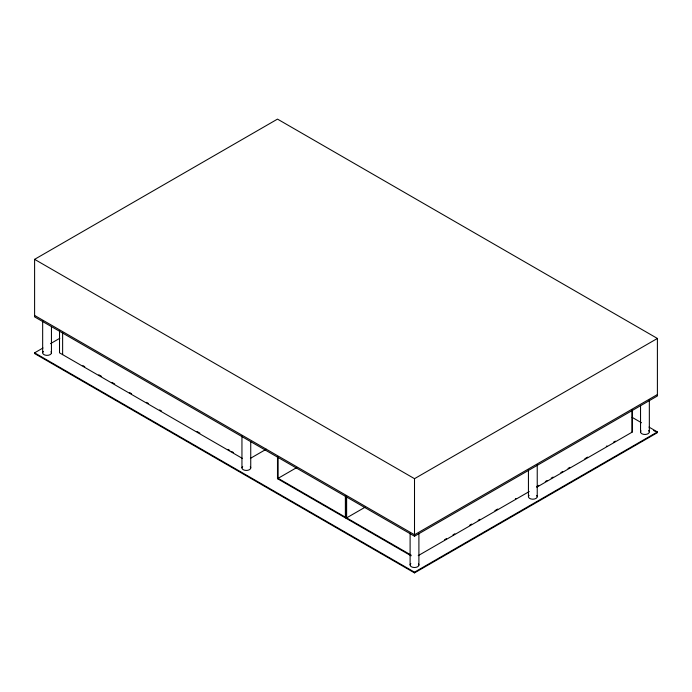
<?xml version="1.0" encoding="UTF-8"?>
<svg xmlns="http://www.w3.org/2000/svg" width="692" height="692" viewBox="0 0 692 692"><rect width="100%" height="100%" fill="white"/><g stroke="black" fill="none" stroke-linecap="round" stroke-linejoin="round"><path stroke-width="1.04" d="M34.6 259.344L277.492 119.11L657.4 338.449L657.4 395.98L414.508 536.213L34.6 316.875L34.6 259.344L414.508 478.682L657.4 338.449M648.975 427.076L657.4 431.938L657.4 432.656L414.508 572.889L34.6 353.551L34.6 352.833L43.008 347.981M50.481 343.665L59.823 338.267M250.4 458.363L266.256 449.212M296.738 467.567L278.115 478.319L345.377 517.158L345.377 495.801M346.623 496.519L346.623 517.875L365.246 507.124M657.4 394.544L414.508 534.778L34.6 315.44M444.61 539.691L446.478 538.61M452.992 534.847L454.86 533.774M469.756 525.167L471.615 524.095M478.137 520.332L479.997 519.26M494.901 510.653L497.695 509.044M515.402 498.82L516.024 498.456M536.888 486.415L538.757 485.334M545.296 481.563L547.164 480.482M551.213 478.146L553.081 477.065M560.866 472.567L562.734 471.494M568.028 468.432L569.897 467.359M584.844 458.727L587.646 457.109M606.33 446.323L606.953 445.959M613.493 442.188L615.361 441.107M418.236 555.633L529.25 491.545M536.715 487.237L632.488 431.938L632.488 409.733M34.6 352.833L414.508 572.172L657.4 431.938M632.133 417.354L641.493 422.751M653.655 430.493L655.532 431.574M82.902 365.618L84.77 366.699M98.809 374.805L101.62 376.422M111.914 382.365L114.716 383.991M129.689 392.632L131.566 393.713M146.54 402.355L148.408 403.436M159.636 409.923L161.513 411.005M197.073 431.531L199.876 433.149M227.953 449.359L229.822 450.44M231.699 451.521L233.567 452.603M346.623 517.875L411.083 555.088M242.304 458.363L59.512 352.833L59.512 330.62M411.091 555.814L277.492 478.682L277.492 456.469M649.338 400.071L649.338 431.799M640.541 405.642L640.541 432.085M631.865 410.088L631.865 432.301M537.234 465.015L537.234 496.744M528.437 470.145L528.437 496.588M418.902 533.42L418.902 565.139M414.508 478.682L414.508 536.213M414.508 572.172L414.508 572.889M410.105 533.099L410.105 564.828M346 496.026L346 518.239M278.115 456.962L278.115 479.046M250.738 441.617L250.738 468.06M241.949 436.012L241.949 467.74M62.626 332.42L62.626 354.633M51.45 326.555L51.45 352.989M42.662 320.95L42.662 352.669M51 351.7A4.403 2.543 0 0 1 46.779 355.368A4.403 2.543 0 0 1 43.388 351.424M648.62 430.554A4.403 2.543 0 0 1 645.186 434.481A4.403 2.543 0 0 1 641.008 430.796M536.715 495.463A4.403 2.543 0 0 1 532.702 499.209A4.403 2.543 0 0 1 529.095 495.325M418.444 563.85A4.403 2.543 0 0 1 414.231 567.518A4.403 2.543 0 0 1 410.832 563.573M250.288 466.763A4.403 2.543 0 0 1 246.067 470.439A4.403 2.543 0 0 1 242.676 466.494"/></g></svg>
